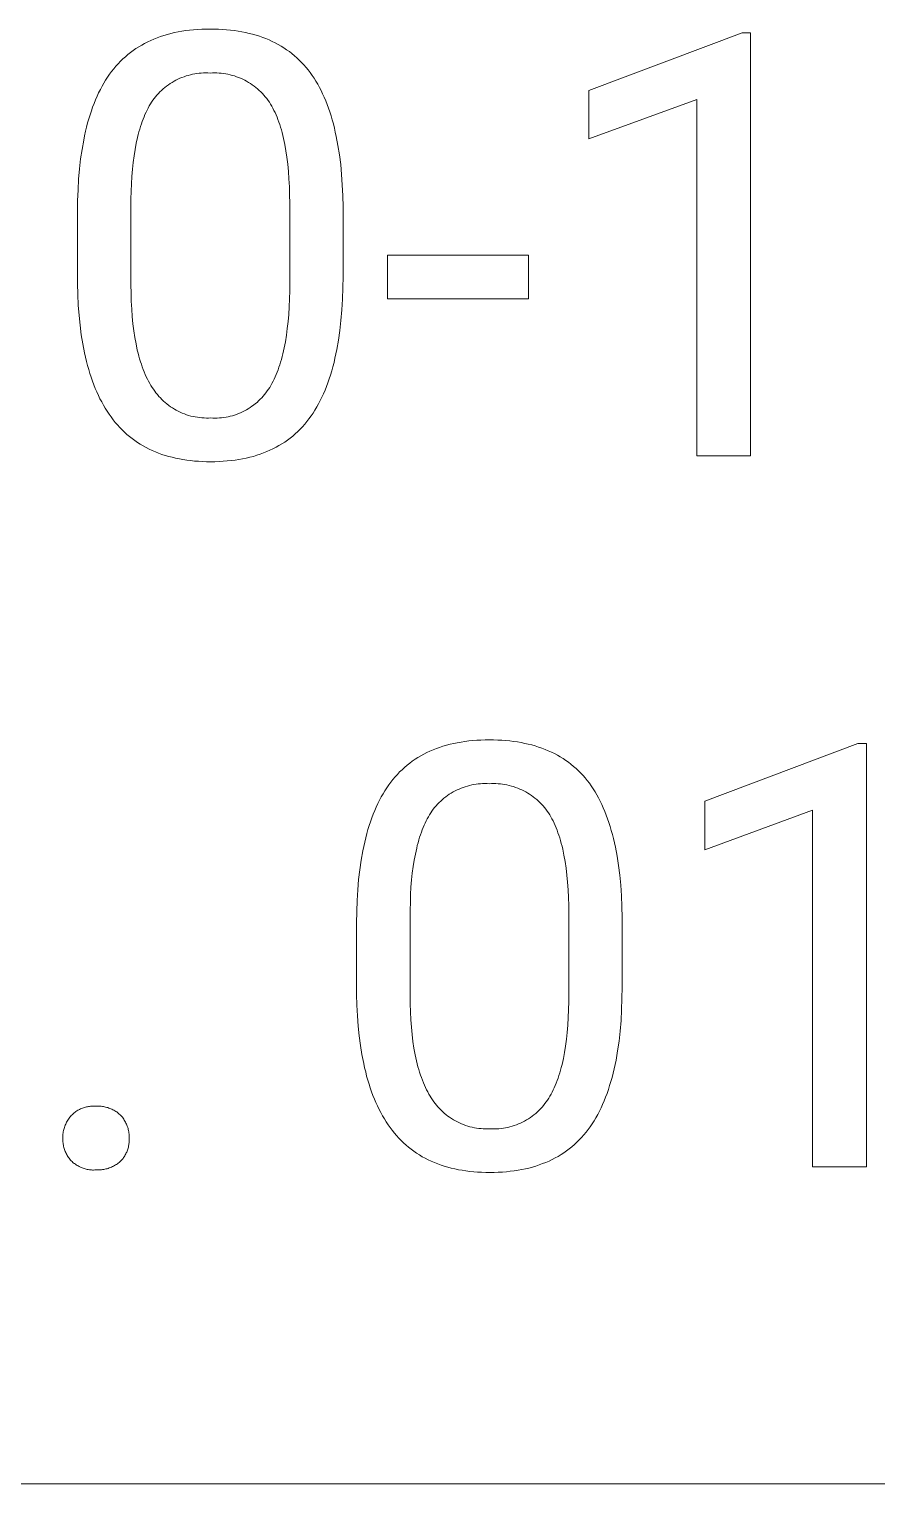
# Model space of a CAD drawing. Header units: millimetres. Extents: x 1102 to 5170, y 19 to 2862.
# Drawn here: x 4261.9 to 4339.6, y 246.9 to 380 of the extents above; entities that cross this region are included whole.
import ezdxf

# ---------------------------------------------------------------- set-up
doc = ezdxf.new("R2010")
doc.units = ezdxf.units.MM
doc.header["$MEASUREMENT"] = 0
doc.layers.add('Domyślny', color=7, linetype='Continuous', true_color=0x000000)

msp = doc.modelspace()

# ---------------------------------------------------------------- linework, layer by layer
at = {"layer": 'Domyślny', "color": 18, "lineweight": 15, "true_color": 0x000000}
for p, q in [((4273.97, 379.34), (4274.28, 379.44)), ((4274.28, 379.44), (4274.6, 379.53)), ((4274.6, 379.53), (4274.93, 379.62)), ((4274.93, 379.62), (4275.26, 379.7)), ((4275.26, 379.7), (4275.59, 379.76)), ((4275.59, 379.76), (4275.94, 379.83)), ((4275.94, 379.83), (4276.28, 379.88)), ((4276.28, 379.88), (4276.64, 379.92)), ((4276.64, 379.92), (4277, 379.96)), ((4277, 379.96), (4277.37, 379.99)), ((4277.37, 379.99), (4277.75, 380.01)), ((4277.75, 380.01), (4278.13, 380.02)), ((4278.13, 380.02), (4278.52, 380.02)), ((4278.52, 380.02), (4278.91, 380.02)), ((4278.91, 380.02), (4279.29, 380.01)), ((4279.29, 380.01), (4279.66, 379.99)), ((4279.66, 379.99), (4280.03, 379.96)), ((4280.03, 379.96), (4280.39, 379.93)), ((4280.39, 379.93), (4280.74, 379.88)), ((4280.74, 379.88), (4281.09, 379.83)), ((4281.09, 379.83), (4281.43, 379.77)), ((4281.43, 379.77), (4281.76, 379.71)), ((4281.76, 379.71), (4282.09, 379.63)), ((4282.09, 379.63), (4282.41, 379.55)), ((4282.41, 379.55), (4282.73, 379.46)), ((4282.73, 379.46), (4283.04, 379.37)), ((4313.2, 374.42), (4327.23, 379.67)), ((4327.23, 379.67), (4328, 379.67)), ((4328, 379.67), (4328, 340.97)), ((4271.23, 377.89), (4271.47, 378.07)), ((4271.47, 378.07), (4271.72, 378.24)), ((4271.72, 378.24), (4271.98, 378.41)), ((4271.98, 378.41), (4272.25, 378.56)), ((4272.25, 378.56), (4272.52, 378.71)), ((4272.52, 378.71), (4272.8, 378.86)), ((4272.8, 378.86), (4273.08, 378.99)), ((4273.08, 378.99), (4273.37, 379.11)), ((4273.37, 379.11), (4273.67, 379.23)), ((4273.67, 379.23), (4273.97, 379.34)), ((4283.04, 379.37), (4283.34, 379.26)), ((4283.34, 379.26), (4283.63, 379.15)), ((4283.63, 379.15), (4283.92, 379.03)), ((4283.92, 379.03), (4284.21, 378.9)), ((4284.21, 378.9), (4284.48, 378.76)), ((4284.48, 378.76), (4284.75, 378.62)), ((4284.75, 378.62), (4285.01, 378.47)), ((4285.01, 378.47), (4285.27, 378.31)), ((4285.27, 378.31), (4285.52, 378.14)), ((4285.52, 378.14), (4285.77, 377.97)), ((4269.89, 376.63), (4270.1, 376.86)), ((4270.1, 376.86), (4270.31, 377.08)), ((4270.31, 377.08), (4270.53, 377.29)), ((4270.53, 377.29), (4270.76, 377.5)), ((4270.76, 377.5), (4270.99, 377.7)), ((4270.99, 377.7), (4271.23, 377.89)), ((4285.77, 377.97), (4286, 377.78)), ((4286, 377.78), (4286.24, 377.59)), ((4286.24, 377.59), (4286.46, 377.39)), ((4286.46, 377.39), (4286.68, 377.19)), ((4286.68, 377.19), (4286.89, 376.97)), ((4286.89, 376.97), (4287.1, 376.75)), ((4287.1, 376.75), (4287.3, 376.52)), ((4268.95, 375.36), (4269.13, 375.63)), ((4269.13, 375.63), (4269.31, 375.89)), ((4269.31, 375.89), (4269.5, 376.15)), ((4269.5, 376.15), (4269.69, 376.39)), ((4269.69, 376.39), (4269.89, 376.63)), ((4275.57, 375.44), (4275.39, 375.35)), ((4275.75, 375.52), (4275.57, 375.44)), ((4275.94, 375.6), (4275.75, 375.52)), ((4276.13, 375.67), (4275.94, 375.6)), ((4276.32, 375.74), (4276.13, 375.67)), ((4276.52, 375.79), (4276.32, 375.74)), ((4276.71, 375.85), (4276.52, 375.79)), ((4276.91, 375.89), (4276.71, 375.85)), ((4277.11, 375.93), (4276.91, 375.89)), ((4277.31, 375.96), (4277.11, 375.93)), ((4277.51, 375.98), (4277.31, 375.96)), ((4277.71, 376), (4277.51, 375.98)), ((4277.91, 376.01), (4277.71, 376)), ((4278.12, 376.01), (4277.91, 376.01)), ((4278.32, 376.01), (4278.12, 376.01)), ((4278.52, 376), (4278.32, 376.01)), ((4278.72, 376.01), (4278.52, 376)), ((4278.93, 376.01), (4278.72, 376.01)), ((4279.13, 376.01), (4278.93, 376.01)), ((4279.34, 376), (4279.13, 376.01)), ((4279.54, 375.98), (4279.34, 376)), ((4279.74, 375.96), (4279.54, 375.98)), ((4279.94, 375.93), (4279.74, 375.96)), ((4280.15, 375.89), (4279.94, 375.93)), ((4280.34, 375.85), (4280.15, 375.89)), ((4280.54, 375.79), (4280.34, 375.85)), ((4280.74, 375.74), (4280.54, 375.79)), ((4280.93, 375.67), (4280.74, 375.74)), ((4281.12, 375.6), (4280.93, 375.67)), ((4281.31, 375.52), (4281.12, 375.6)), ((4281.5, 375.44), (4281.31, 375.52)), ((4281.68, 375.35), (4281.5, 375.44)), ((4287.3, 376.52), (4287.49, 376.29)), ((4287.49, 376.29), (4287.68, 376.04)), ((4287.68, 376.04), (4287.86, 375.79)), ((4287.86, 375.79), (4288.03, 375.53)), ((4288.03, 375.53), (4288.2, 375.26)), ((4268.17, 373.88), (4268.31, 374.19)), ((4268.31, 374.19), (4268.47, 374.5)), ((4268.47, 374.5), (4268.62, 374.79)), ((4268.62, 374.79), (4268.79, 375.08)), ((4268.79, 375.08), (4268.95, 375.36)), ((4273.78, 374.13), (4273.65, 373.98)), ((4273.92, 374.28), (4273.78, 374.13)), ((4274.07, 374.42), (4273.92, 374.28)), ((4274.22, 374.56), (4274.07, 374.42)), ((4274.37, 374.69), (4274.22, 374.56)), ((4274.53, 374.81), (4274.37, 374.69)), ((4274.7, 374.93), (4274.53, 374.81)), ((4274.86, 375.04), (4274.7, 374.93)), ((4275.04, 375.15), (4274.86, 375.04)), ((4275.21, 375.25), (4275.04, 375.15)), ((4275.39, 375.35), (4275.21, 375.25)), ((4281.86, 375.25), (4281.68, 375.35)), ((4282.04, 375.15), (4281.86, 375.25)), ((4282.21, 375.04), (4282.04, 375.15)), ((4282.38, 374.93), (4282.21, 375.04)), ((4282.54, 374.81), (4282.38, 374.93)), ((4282.71, 374.68), (4282.54, 374.81)), ((4282.86, 374.55), (4282.71, 374.68)), ((4283.01, 374.41), (4282.86, 374.55)), ((4283.16, 374.27), (4283.01, 374.41)), ((4283.3, 374.13), (4283.16, 374.27)), ((4283.44, 373.97), (4283.3, 374.13)), ((4288.2, 375.26), (4288.37, 374.98)), ((4288.37, 374.98), (4288.52, 374.69)), ((4288.52, 374.69), (4288.68, 374.39)), ((4288.68, 374.39), (4288.82, 374.09)), ((4288.82, 374.09), (4288.96, 373.78)), ((4313.2, 369.97), (4313.2, 374.42)), ((4267.64, 372.54), (4267.76, 372.89)), ((4267.76, 372.89), (4267.89, 373.22)), ((4267.89, 373.22), (4268.03, 373.56)), ((4268.03, 373.56), (4268.17, 373.88)), ((4272.84, 372.8), (4272.74, 372.61)), ((4272.94, 372.99), (4272.84, 372.8)), ((4273.05, 373.17), (4272.94, 372.99)), ((4273.16, 373.34), (4273.05, 373.17)), ((4273.27, 373.51), (4273.16, 373.34)), ((4273.39, 373.67), (4273.27, 373.51)), ((4273.52, 373.83), (4273.39, 373.67)), ((4273.65, 373.98), (4273.52, 373.83)), ((4283.57, 373.82), (4283.44, 373.97)), ((4283.7, 373.66), (4283.57, 373.82)), ((4283.82, 373.5), (4283.7, 373.66)), ((4283.94, 373.33), (4283.82, 373.5)), ((4284.05, 373.16), (4283.94, 373.33)), ((4284.16, 372.97), (4284.05, 373.16)), ((4284.26, 372.79), (4284.16, 372.97)), ((4284.36, 372.59), (4284.26, 372.79)), ((4288.96, 373.78), (4289.1, 373.46)), ((4289.1, 373.46), (4289.23, 373.13)), ((4289.23, 373.13), (4289.35, 372.79)), ((4289.35, 372.79), (4289.47, 372.44)), ((4323.08, 373.59), (4313.2, 369.97)), ((4323.08, 340.97), (4323.08, 373.59)), ((4267.2, 371.06), (4267.3, 371.44)), ((4267.3, 371.44), (4267.41, 371.82)), ((4267.41, 371.82), (4267.52, 372.18)), ((4267.52, 372.18), (4267.64, 372.54)), ((4272.3, 371.56), (4272.22, 371.34)), ((4272.38, 371.79), (4272.3, 371.56)), ((4272.47, 372), (4272.38, 371.79)), ((4272.55, 372.21), (4272.47, 372)), ((4272.65, 372.41), (4272.55, 372.21)), ((4272.74, 372.61), (4272.65, 372.41)), ((4284.46, 372.39), (4284.36, 372.59)), ((4284.55, 372.18), (4284.46, 372.39)), ((4284.64, 371.97), (4284.55, 372.18)), ((4284.73, 371.75), (4284.64, 371.97)), ((4284.81, 371.52), (4284.73, 371.75)), ((4284.89, 371.29), (4284.81, 371.52)), ((4289.47, 372.44), (4289.59, 372.09)), ((4289.59, 372.09), (4289.69, 371.73)), ((4289.69, 371.73), (4289.8, 371.35)), ((4266.94, 369.86), (4267.02, 370.27)), ((4267.02, 370.27), (4267.11, 370.67)), ((4267.11, 370.67), (4267.2, 371.06)), ((4271.87, 370.11), (4271.75, 369.58)), ((4271.93, 370.37), (4271.87, 370.11)), ((4272, 370.62), (4271.93, 370.37)), ((4272.07, 370.86), (4272, 370.62)), ((4272.14, 371.1), (4272.07, 370.86)), ((4272.22, 371.34), (4272.14, 371.1)), ((4284.97, 371.05), (4284.89, 371.29)), ((4285.04, 370.8), (4284.97, 371.05)), ((4285.11, 370.55), (4285.04, 370.8)), ((4285.18, 370.29), (4285.11, 370.55)), ((4285.24, 370.02), (4285.18, 370.29)), ((4289.8, 371.35), (4289.89, 370.97)), ((4289.89, 370.97), (4289.98, 370.59)), ((4289.98, 370.59), (4290.07, 370.19)), ((4290.07, 370.19), (4290.22, 369.37)), ((4266.66, 368.15), (4266.79, 369.02)), ((4266.79, 369.02), (4266.94, 369.86)), ((4271.64, 369.02), (4271.55, 368.44)), ((4271.75, 369.58), (4271.64, 369.02)), ((4285.36, 369.47), (4285.24, 370.02)), ((4285.46, 368.89), (4285.36, 369.47)), ((4285.55, 368.29), (4285.46, 368.89)), ((4290.22, 369.37), (4290.36, 368.52)), ((4266.55, 367.24), (4266.66, 368.15)), ((4271.47, 367.83), (4271.41, 367.21)), ((4271.55, 368.44), (4271.47, 367.83)), ((4285.62, 367.66), (4285.55, 368.29)), ((4285.69, 367), (4285.62, 367.66)), ((4290.36, 368.52), (4290.47, 367.63)), ((4290.47, 367.63), (4290.56, 366.71)), ((4266.42, 365.32), (4266.47, 366.3)), ((4266.47, 366.3), (4266.55, 367.24)), ((4271.35, 366.55), (4271.31, 365.88)), ((4271.41, 367.21), (4271.35, 366.55)), ((4285.73, 366.31), (4285.69, 367)), ((4285.77, 365.6), (4285.73, 366.31)), ((4290.56, 366.71), (4290.62, 365.76)), ((4266.38, 364.31), (4266.42, 365.32)), ((4271.29, 365.18), (4271.27, 364.46)), ((4271.31, 365.88), (4271.29, 365.18)), ((4285.79, 364.86), (4285.77, 365.6)), ((4285.8, 364.09), (4285.79, 364.86)), ((4290.62, 365.76), (4290.66, 364.77)), ((4290.66, 364.77), (4290.69, 363.75)), ((4266.37, 363.27), (4266.38, 364.31)), ((4271.27, 364.46), (4271.27, 356.63)), ((4285.8, 356.07), (4285.8, 364.09)), ((4290.69, 363.75), (4290.69, 357.4)), ((4266.37, 356.74), (4266.37, 363.27)), ((4294.75, 355.34), (4294.75, 359.33)), ((4294.75, 359.33), (4307.66, 359.33)), ((4307.66, 359.33), (4307.66, 355.34)), ((4290.69, 357.4), (4290.67, 356.34)), ((4266.4, 355.74), (4266.37, 356.74)), ((4266.44, 354.77), (4266.4, 355.74)), ((4271.27, 356.63), (4271.28, 355.86)), ((4271.28, 355.86), (4271.3, 355.12)), ((4285.78, 355.33), (4285.8, 356.07)), ((4290.67, 356.34), (4290.64, 355.32)), ((4266.51, 353.83), (4266.44, 354.77)), ((4271.3, 355.12), (4271.34, 354.41)), ((4271.34, 354.41), (4271.39, 353.72)), ((4285.71, 353.92), (4285.75, 354.62)), ((4285.75, 354.62), (4285.78, 355.33)), ((4290.58, 354.33), (4290.5, 353.37)), ((4290.64, 355.32), (4290.58, 354.33)), ((4307.66, 355.34), (4294.75, 355.34)), ((4266.61, 352.93), (4266.51, 353.83)), ((4266.72, 352.05), (4266.61, 352.93)), ((4271.39, 353.72), (4271.45, 353.05)), ((4271.45, 353.05), (4271.53, 352.41)), ((4285.58, 352.62), (4285.65, 353.26)), ((4285.65, 353.26), (4285.71, 353.92)), ((4290.5, 353.37), (4290.4, 352.45)), ((4266.86, 351.21), (4266.72, 352.05)), ((4271.53, 352.41), (4271.62, 351.8)), ((4271.62, 351.8), (4271.73, 351.21)), ((4285.41, 351.42), (4285.5, 352.01)), ((4285.5, 352.01), (4285.58, 352.62)), ((4290.27, 351.57), (4290.13, 350.72)), ((4290.4, 352.45), (4290.27, 351.57)), ((4267.02, 350.4), (4266.86, 351.21)), ((4267.1, 350.01), (4267.02, 350.4)), ((4271.73, 351.21), (4271.85, 350.65)), ((4271.85, 350.65), (4271.92, 350.37)), ((4271.92, 350.37), (4271.99, 350.11)), ((4271.99, 350.11), (4272.06, 349.85)), ((4285.11, 350.06), (4285.18, 350.32)), ((4285.18, 350.32), (4285.3, 350.85)), ((4285.3, 350.85), (4285.41, 351.42)), ((4290.04, 350.3), (4289.95, 349.9)), ((4290.13, 350.72), (4290.04, 350.3)), ((4267.2, 349.62), (4267.1, 350.01)), ((4267.29, 349.25), (4267.2, 349.62)), ((4267.4, 348.88), (4267.29, 349.25)), ((4267.51, 348.51), (4267.4, 348.88)), ((4272.06, 349.85), (4272.14, 349.59)), ((4272.14, 349.59), (4272.22, 349.35)), ((4272.22, 349.35), (4272.3, 349.11)), ((4272.3, 349.11), (4272.39, 348.87)), ((4272.39, 348.87), (4272.48, 348.65)), ((4284.65, 348.63), (4284.74, 348.85)), ((4284.74, 348.85), (4284.82, 349.08)), ((4284.82, 349.08), (4284.9, 349.31)), ((4284.9, 349.31), (4284.97, 349.55)), ((4284.97, 349.55), (4285.04, 349.8)), ((4285.04, 349.8), (4285.11, 350.06)), ((4289.76, 349.12), (4289.65, 348.74)), ((4289.86, 349.51), (4289.76, 349.12)), ((4289.95, 349.9), (4289.86, 349.51)), ((4267.62, 348.16), (4267.51, 348.51)), ((4267.74, 347.81), (4267.62, 348.16)), ((4267.87, 347.48), (4267.74, 347.81)), ((4268, 347.15), (4267.87, 347.48)), ((4272.48, 348.65), (4272.58, 348.42)), ((4272.58, 348.42), (4272.67, 348.21)), ((4272.67, 348.21), (4272.78, 348)), ((4272.78, 348), (4272.88, 347.8)), ((4272.88, 347.8), (4272.99, 347.61)), ((4272.99, 347.61), (4273.1, 347.42)), ((4284.07, 347.42), (4284.18, 347.61)), ((4284.18, 347.61), (4284.28, 347.8)), ((4284.28, 347.8), (4284.38, 348)), ((4284.38, 348), (4284.47, 348.2)), ((4284.47, 348.2), (4284.56, 348.41)), ((4284.56, 348.41), (4284.65, 348.63)), ((4289.3, 347.66), (4289.17, 347.32)), ((4289.43, 348.01), (4289.3, 347.66)), ((4289.54, 348.37), (4289.43, 348.01)), ((4289.65, 348.74), (4289.54, 348.37)), ((4268.14, 346.82), (4268, 347.15)), ((4268.28, 346.51), (4268.14, 346.82)), ((4268.43, 346.2), (4268.28, 346.51)), ((4268.59, 345.91), (4268.43, 346.2)), ((4273.1, 347.42), (4273.21, 347.24)), ((4273.21, 347.24), (4273.32, 347.07)), ((4273.32, 347.07), (4273.44, 346.9)), ((4273.44, 346.9), (4273.56, 346.74)), ((4273.56, 346.74), (4273.69, 346.58)), ((4273.69, 346.58), (4273.82, 346.42)), ((4273.82, 346.42), (4273.96, 346.27)), ((4273.96, 346.27), (4274.1, 346.12)), ((4274.1, 346.12), (4274.25, 345.98)), ((4282.96, 346.01), (4283.1, 346.15)), ((4283.1, 346.15), (4283.24, 346.29)), ((4283.24, 346.29), (4283.38, 346.44)), ((4283.38, 346.44), (4283.5, 346.59)), ((4283.5, 346.59), (4283.63, 346.75)), ((4283.63, 346.75), (4283.75, 346.91)), ((4283.75, 346.91), (4283.86, 347.07)), ((4283.86, 347.07), (4283.97, 347.24)), ((4283.97, 347.24), (4284.07, 347.42)), ((4288.75, 346.34), (4288.6, 346.04)), ((4288.9, 346.66), (4288.75, 346.34)), ((4289.04, 346.99), (4288.9, 346.66)), ((4289.17, 347.32), (4289.04, 346.99)), ((4268.75, 345.61), (4268.59, 345.91)), ((4268.91, 345.33), (4268.75, 345.61)), ((4269.09, 345.06), (4268.91, 345.33)), ((4269.26, 344.79), (4269.09, 345.06)), ((4269.44, 344.53), (4269.26, 344.79)), ((4274.25, 345.98), (4274.41, 345.85)), ((4274.41, 345.85), (4274.56, 345.72)), ((4274.56, 345.72), (4274.73, 345.59)), ((4274.73, 345.59), (4274.89, 345.47)), ((4274.89, 345.47), (4275.06, 345.36)), ((4275.06, 345.36), (4275.24, 345.25)), ((4275.24, 345.25), (4275.42, 345.15)), ((4275.42, 345.15), (4275.6, 345.06)), ((4275.6, 345.06), (4275.78, 344.97)), ((4275.78, 344.97), (4275.97, 344.89)), ((4275.97, 344.89), (4276.16, 344.81)), ((4276.16, 344.81), (4276.35, 344.74)), ((4280.74, 344.71), (4280.93, 344.77)), ((4280.93, 344.77), (4281.12, 344.84)), ((4281.12, 344.84), (4281.3, 344.92)), ((4281.3, 344.92), (4281.48, 345)), ((4281.48, 345), (4281.66, 345.09)), ((4281.66, 345.09), (4281.84, 345.19)), ((4281.84, 345.19), (4282.01, 345.29)), ((4282.01, 345.29), (4282.18, 345.39)), ((4282.18, 345.39), (4282.34, 345.51)), ((4282.34, 345.51), (4282.5, 345.62)), ((4282.5, 345.62), (4282.66, 345.75)), ((4282.66, 345.75), (4282.81, 345.87)), ((4282.81, 345.87), (4282.96, 346.01)), ((4287.94, 344.89), (4287.76, 344.63)), ((4288.11, 345.16), (4287.94, 344.89)), ((4288.28, 345.45), (4288.11, 345.16)), ((4288.45, 345.74), (4288.28, 345.45)), ((4288.6, 346.04), (4288.45, 345.74)), ((4269.63, 344.28), (4269.44, 344.53)), ((4269.83, 344.03), (4269.63, 344.28)), ((4270.03, 343.8), (4269.83, 344.03)), ((4270.24, 343.57), (4270.03, 343.8)), ((4270.45, 343.35), (4270.24, 343.57)), ((4276.35, 344.74), (4276.55, 344.68)), ((4276.55, 344.68), (4276.75, 344.62)), ((4276.75, 344.62), (4276.95, 344.57)), ((4276.95, 344.57), (4277.15, 344.53)), ((4277.15, 344.53), (4277.35, 344.5)), ((4277.35, 344.5), (4277.55, 344.47)), ((4277.55, 344.47), (4277.76, 344.45)), ((4277.76, 344.45), (4277.96, 344.44)), ((4277.96, 344.44), (4278.17, 344.43)), ((4278.17, 344.43), (4278.37, 344.43)), ((4278.37, 344.43), (4278.58, 344.44)), ((4278.58, 344.44), (4278.77, 344.43)), ((4278.77, 344.43), (4278.97, 344.43)), ((4278.97, 344.43), (4279.17, 344.43)), ((4279.17, 344.43), (4279.37, 344.44)), ((4279.37, 344.44), (4279.57, 344.46)), ((4279.57, 344.46), (4279.77, 344.48)), ((4279.77, 344.48), (4279.97, 344.52)), ((4279.97, 344.52), (4280.16, 344.55)), ((4280.16, 344.55), (4280.36, 344.6)), ((4280.36, 344.6), (4280.55, 344.65)), ((4280.55, 344.65), (4280.74, 344.71)), ((4286.97, 343.64), (4286.76, 343.42)), ((4287.18, 343.88), (4286.97, 343.64)), ((4287.38, 344.12), (4287.18, 343.88)), ((4287.57, 344.37), (4287.38, 344.12)), ((4287.76, 344.63), (4287.57, 344.37)), ((4270.67, 343.14), (4270.45, 343.35)), ((4270.9, 342.93), (4270.67, 343.14)), ((4271.13, 342.74), (4270.9, 342.93)), ((4271.37, 342.55), (4271.13, 342.74)), ((4271.61, 342.37), (4271.37, 342.55)), ((4271.86, 342.2), (4271.61, 342.37)), ((4272.12, 342.03), (4271.86, 342.2)), ((4285.35, 342.24), (4285.09, 342.07)), ((4285.6, 342.42), (4285.35, 342.24)), ((4285.84, 342.6), (4285.6, 342.42)), ((4286.08, 342.79), (4285.84, 342.6)), ((4286.31, 342.99), (4286.08, 342.79)), ((4286.54, 343.2), (4286.31, 342.99)), ((4286.76, 343.42), (4286.54, 343.2)), ((4272.38, 341.88), (4272.12, 342.03)), ((4272.65, 341.73), (4272.38, 341.88)), ((4272.93, 341.59), (4272.65, 341.73)), ((4273.21, 341.46), (4272.93, 341.59)), ((4273.5, 341.34), (4273.21, 341.46)), ((4273.8, 341.22), (4273.5, 341.34)), ((4274.1, 341.11), (4273.8, 341.22)), ((4274.4, 341.01), (4274.1, 341.11)), ((4274.72, 340.92), (4274.4, 341.01)), ((4275.04, 340.84), (4274.72, 340.92)), ((4275.36, 340.76), (4275.04, 340.84)), ((4282.15, 340.85), (4281.82, 340.77)), ((4282.48, 340.93), (4282.15, 340.85)), ((4282.79, 341.03), (4282.48, 340.93)), ((4283.1, 341.13), (4282.79, 341.03)), ((4283.4, 341.24), (4283.1, 341.13)), ((4283.7, 341.36), (4283.4, 341.24)), ((4283.99, 341.49), (4283.7, 341.36)), ((4284.27, 341.62), (4283.99, 341.49)), ((4284.55, 341.76), (4284.27, 341.62)), ((4284.82, 341.92), (4284.55, 341.76)), ((4285.09, 342.07), (4284.82, 341.92)), ((4328, 340.97), (4323.08, 340.97)), ((4275.7, 340.69), (4275.36, 340.76)), ((4276.03, 340.63), (4275.7, 340.69)), ((4276.38, 340.58), (4276.03, 340.63)), ((4276.73, 340.54), (4276.38, 340.58)), ((4277.09, 340.5), (4276.73, 340.54)), ((4277.45, 340.48), (4277.09, 340.5)), ((4277.82, 340.46), (4277.45, 340.48)), ((4278.19, 340.44), (4277.82, 340.46)), ((4278.58, 340.44), (4278.19, 340.44)), ((4278.96, 340.44), (4278.58, 340.44)), ((4279.34, 340.46), (4278.96, 340.44)), ((4279.72, 340.48), (4279.34, 340.46)), ((4280.08, 340.51), (4279.72, 340.48)), ((4280.44, 340.54), (4280.08, 340.51)), ((4280.8, 340.59), (4280.44, 340.54)), ((4281.15, 340.64), (4280.8, 340.59)), ((4281.49, 340.7), (4281.15, 340.64)), ((4281.82, 340.77), (4281.49, 340.7)), ((4298.93, 314.08), (4299.23, 314.2)), ((4299.23, 314.2), (4299.53, 314.3)), ((4299.53, 314.3), (4299.84, 314.41)), ((4299.84, 314.41), (4300.16, 314.5)), ((4300.16, 314.5), (4300.49, 314.58)), ((4300.49, 314.58), (4300.82, 314.66)), ((4300.82, 314.66), (4301.15, 314.73)), ((4301.15, 314.73), (4301.5, 314.79)), ((4301.5, 314.79), (4301.84, 314.84)), ((4301.84, 314.84), (4302.2, 314.89)), ((4302.2, 314.89), (4302.56, 314.92)), ((4302.56, 314.92), (4302.93, 314.95)), ((4302.93, 314.95), (4303.31, 314.97)), ((4303.31, 314.97), (4303.69, 314.98)), ((4303.69, 314.98), (4304.08, 314.99)), ((4304.08, 314.99), (4304.47, 314.98)), ((4304.47, 314.98), (4304.85, 314.97)), ((4304.85, 314.97), (4305.22, 314.95)), ((4305.22, 314.95), (4305.59, 314.93)), ((4305.59, 314.93), (4305.95, 314.89)), ((4305.95, 314.89), (4306.3, 314.85)), ((4306.3, 314.85), (4306.65, 314.8)), ((4306.65, 314.8), (4306.99, 314.74)), ((4306.99, 314.74), (4307.32, 314.67)), ((4307.32, 314.67), (4307.65, 314.6)), ((4307.65, 314.6), (4307.97, 314.52)), ((4307.97, 314.52), (4308.29, 314.43)), ((4308.29, 314.43), (4308.6, 314.33)), ((4308.6, 314.33), (4308.9, 314.23)), ((4308.9, 314.23), (4309.19, 314.11)), ((4323.81, 309.38), (4337.84, 314.64)), ((4337.84, 314.64), (4338.61, 314.64)), ((4338.61, 314.64), (4338.61, 275.93)), ((4296.55, 312.66), (4296.79, 312.85)), ((4296.79, 312.85), (4297.03, 313.03)), ((4297.03, 313.03), (4297.28, 313.21)), ((4297.28, 313.21), (4297.54, 313.37)), ((4297.54, 313.37), (4297.81, 313.53)), ((4297.81, 313.53), (4298.08, 313.68)), ((4298.08, 313.68), (4298.36, 313.82)), ((4298.36, 313.82), (4298.64, 313.95)), ((4298.64, 313.95), (4298.93, 314.08)), ((4309.19, 314.11), (4309.48, 313.99)), ((4309.48, 313.99), (4309.77, 313.87)), ((4309.77, 313.87), (4310.04, 313.73)), ((4310.04, 313.73), (4310.31, 313.59)), ((4310.31, 313.59), (4310.57, 313.44)), ((4310.57, 313.44), (4310.83, 313.28)), ((4310.83, 313.28), (4311.08, 313.11)), ((4311.08, 313.11), (4311.33, 312.94)), ((4311.33, 312.94), (4311.56, 312.75)), ((4295.25, 311.36), (4295.45, 311.59)), ((4295.45, 311.59), (4295.66, 311.82)), ((4295.66, 311.82), (4295.87, 312.05)), ((4295.87, 312.05), (4296.09, 312.26)), ((4296.09, 312.26), (4296.32, 312.46)), ((4296.32, 312.46), (4296.55, 312.66)), ((4311.56, 312.75), (4311.8, 312.56)), ((4311.8, 312.56), (4312.02, 312.37)), ((4312.02, 312.37), (4312.24, 312.16)), ((4312.24, 312.16), (4312.45, 311.95)), ((4312.45, 311.95), (4312.66, 311.73)), ((4312.66, 311.73), (4312.86, 311.5)), ((4312.86, 311.5), (4313.05, 311.26)), ((4294.35, 310.04), (4294.51, 310.32)), ((4294.51, 310.32), (4294.69, 310.59)), ((4294.69, 310.59), (4294.87, 310.86)), ((4294.87, 310.86), (4295.06, 311.11)), ((4295.06, 311.11), (4295.25, 311.36)), ((4300.77, 310.22), (4300.59, 310.12)), ((4300.95, 310.32), (4300.77, 310.22)), ((4301.13, 310.41), (4300.95, 310.32)), ((4301.31, 310.49), (4301.13, 310.41)), ((4301.5, 310.57), (4301.31, 310.49)), ((4301.69, 310.64), (4301.5, 310.57)), ((4301.88, 310.7), (4301.69, 310.64)), ((4302.08, 310.76), (4301.88, 310.7)), ((4302.27, 310.81), (4302.08, 310.76)), ((4302.47, 310.86), (4302.27, 310.81)), ((4302.67, 310.9), (4302.47, 310.86)), ((4302.87, 310.93), (4302.67, 310.9)), ((4303.07, 310.95), (4302.87, 310.93)), ((4303.27, 310.97), (4303.07, 310.95)), ((4303.47, 310.98), (4303.27, 310.97)), ((4303.68, 310.98), (4303.47, 310.98)), ((4303.88, 310.98), (4303.68, 310.98)), ((4304.08, 310.96), (4303.88, 310.98)), ((4304.28, 310.98), (4304.08, 310.96)), ((4304.49, 310.98), (4304.28, 310.98)), ((4304.69, 310.98), (4304.49, 310.98)), ((4304.9, 310.97), (4304.69, 310.98)), ((4305.1, 310.95), (4304.9, 310.97)), ((4305.3, 310.93), (4305.1, 310.95)), ((4305.5, 310.9), (4305.3, 310.93)), ((4305.7, 310.86), (4305.5, 310.9)), ((4305.9, 310.81), (4305.7, 310.86)), ((4306.1, 310.76), (4305.9, 310.81)), ((4306.3, 310.71), (4306.1, 310.76)), ((4306.49, 310.64), (4306.3, 310.71)), ((4306.68, 310.57), (4306.49, 310.64)), ((4306.87, 310.49), (4306.68, 310.57)), ((4307.06, 310.41), (4306.87, 310.49)), ((4307.24, 310.32), (4307.06, 310.41)), ((4307.42, 310.22), (4307.24, 310.32)), ((4307.6, 310.12), (4307.42, 310.22)), ((4313.05, 311.26), (4313.24, 311.02)), ((4313.24, 311.02), (4313.42, 310.77)), ((4313.42, 310.77), (4313.59, 310.5)), ((4313.59, 310.5), (4313.76, 310.23)), ((4313.76, 310.23), (4313.93, 309.96)), ((4293.59, 308.52), (4293.73, 308.84)), ((4293.73, 308.84), (4293.87, 309.16)), ((4293.87, 309.16), (4294.03, 309.46)), ((4294.03, 309.46), (4294.18, 309.76)), ((4294.18, 309.76), (4294.35, 310.04)), ((4299.2, 308.95), (4299.07, 308.8)), ((4299.34, 309.1), (4299.2, 308.95)), ((4299.48, 309.25), (4299.34, 309.1)), ((4299.63, 309.39), (4299.48, 309.25)), ((4299.78, 309.52), (4299.63, 309.39)), ((4299.93, 309.65), (4299.78, 309.52)), ((4300.09, 309.78), (4299.93, 309.65)), ((4300.25, 309.9), (4300.09, 309.78)), ((4300.42, 310.01), (4300.25, 309.9)), ((4300.59, 310.12), (4300.42, 310.01)), ((4307.77, 310.01), (4307.6, 310.12)), ((4307.94, 309.9), (4307.77, 310.01)), ((4308.1, 309.78), (4307.94, 309.9)), ((4308.26, 309.66), (4308.1, 309.78)), ((4308.42, 309.52), (4308.26, 309.66)), ((4308.57, 309.39), (4308.42, 309.52)), ((4308.72, 309.25), (4308.57, 309.39)), ((4308.86, 309.1), (4308.72, 309.25)), ((4309, 308.95), (4308.86, 309.1)), ((4309.13, 308.8), (4309, 308.95)), ((4313.93, 309.96), (4314.08, 309.67)), ((4314.08, 309.67), (4314.24, 309.37)), ((4314.24, 309.37), (4314.38, 309.07)), ((4314.38, 309.07), (4314.52, 308.76)), ((4323.81, 304.94), (4323.81, 309.38)), ((4293.08, 307.15), (4293.2, 307.5)), ((4293.2, 307.5), (4293.32, 307.85)), ((4293.32, 307.85), (4293.45, 308.19)), ((4293.45, 308.19), (4293.59, 308.52)), ((4298.3, 307.58), (4298.21, 307.38)), ((4298.4, 307.77), (4298.3, 307.58)), ((4298.5, 307.95), (4298.4, 307.77)), ((4298.61, 308.13), (4298.5, 307.95)), ((4298.72, 308.3), (4298.61, 308.13)), ((4298.83, 308.47), (4298.72, 308.3)), ((4298.95, 308.64), (4298.83, 308.47)), ((4299.07, 308.8), (4298.95, 308.64)), ((4309.26, 308.64), (4309.13, 308.8)), ((4309.38, 308.47), (4309.26, 308.64)), ((4309.5, 308.31), (4309.38, 308.47)), ((4309.61, 308.13), (4309.5, 308.31)), ((4309.72, 307.95), (4309.61, 308.13)), ((4309.82, 307.76), (4309.72, 307.95)), ((4309.92, 307.57), (4309.82, 307.76)), ((4310.02, 307.37), (4309.92, 307.57)), ((4314.52, 308.76), (4314.66, 308.44)), ((4314.66, 308.44), (4314.79, 308.11)), ((4314.79, 308.11), (4314.91, 307.77)), ((4314.91, 307.77), (4315.03, 307.42)), ((4333.69, 308.55), (4323.81, 304.94)), ((4333.69, 275.93), (4333.69, 308.55)), ((4292.76, 306.03), (4292.86, 306.41)), ((4292.86, 306.41), (4292.97, 306.78)), ((4292.97, 306.78), (4293.08, 307.15)), ((4297.78, 306.3), (4297.7, 306.07)), ((4297.86, 306.53), (4297.78, 306.3)), ((4297.94, 306.75), (4297.86, 306.53)), ((4298.03, 306.97), (4297.94, 306.75)), ((4298.11, 307.18), (4298.03, 306.97)), ((4298.21, 307.38), (4298.11, 307.18)), ((4310.11, 307.16), (4310.02, 307.37)), ((4310.2, 306.94), (4310.11, 307.16)), ((4310.29, 306.72), (4310.2, 306.94)), ((4310.37, 306.49), (4310.29, 306.72)), ((4310.45, 306.26), (4310.37, 306.49)), ((4310.53, 306.02), (4310.45, 306.26)), ((4315.03, 307.42), (4315.15, 307.07)), ((4315.15, 307.07), (4315.25, 306.7)), ((4315.25, 306.7), (4315.36, 306.33)), ((4315.36, 306.33), (4315.45, 305.95)), ((4292.5, 304.83), (4292.58, 305.24)), ((4292.58, 305.24), (4292.67, 305.64)), ((4292.67, 305.64), (4292.76, 306.03)), ((4297.43, 305.07), (4297.31, 304.54)), ((4297.49, 305.33), (4297.43, 305.07)), ((4297.56, 305.58), (4297.49, 305.33)), ((4297.63, 305.83), (4297.56, 305.58)), ((4297.7, 306.07), (4297.63, 305.83)), ((4310.6, 305.77), (4310.53, 306.02)), ((4310.67, 305.52), (4310.6, 305.77)), ((4310.74, 305.26), (4310.67, 305.52)), ((4310.8, 304.99), (4310.74, 305.26)), ((4310.92, 304.44), (4310.8, 304.99)), ((4315.45, 305.95), (4315.54, 305.56)), ((4315.54, 305.56), (4315.63, 305.16)), ((4315.63, 305.16), (4315.78, 304.35)), ((4292.22, 303.11), (4292.35, 303.99)), ((4292.35, 303.99), (4292.5, 304.83)), ((4297.2, 303.98), (4297.11, 303.4)), ((4297.31, 304.54), (4297.2, 303.98)), ((4311.02, 303.86), (4310.92, 304.44)), ((4311.11, 303.25), (4311.02, 303.86)), ((4315.78, 304.35), (4315.92, 303.49)), ((4292.03, 301.26), (4292.11, 302.21)), ((4292.11, 302.21), (4292.22, 303.11)), ((4297.03, 302.8), (4296.97, 302.17)), ((4297.11, 303.4), (4297.03, 302.8)), ((4311.18, 302.62), (4311.11, 303.25)), ((4311.25, 301.96), (4311.18, 302.62)), ((4315.92, 303.49), (4316.03, 302.6)), ((4316.03, 302.6), (4316.12, 301.68)), ((4291.98, 300.29), (4292.03, 301.26)), ((4296.87, 300.84), (4296.85, 300.15)), ((4296.91, 301.52), (4296.87, 300.84)), ((4296.97, 302.17), (4296.91, 301.52)), ((4311.29, 301.28), (4311.25, 301.96)), ((4311.33, 300.56), (4311.29, 301.28)), ((4316.12, 301.68), (4316.18, 300.73)), ((4291.94, 299.28), (4291.98, 300.29)), ((4296.85, 300.15), (4296.83, 299.42)), ((4311.35, 299.82), (4311.33, 300.56)), ((4311.36, 299.06), (4311.35, 299.82)), ((4316.18, 300.73), (4316.22, 299.74)), ((4316.22, 299.74), (4316.25, 298.72)), ((4291.93, 298.23), (4291.94, 299.28)), ((4291.93, 291.7), (4291.93, 298.23)), ((4296.83, 299.42), (4296.83, 291.59)), ((4311.36, 291.04), (4311.36, 299.06)), ((4316.25, 298.72), (4316.25, 292.37)), ((4291.96, 290.7), (4291.93, 291.7)), ((4296.83, 291.59), (4296.84, 290.83)), ((4316.25, 292.37), (4316.23, 291.31)), ((4292, 289.74), (4291.96, 290.7)), ((4296.84, 290.83), (4296.86, 290.09)), ((4311.31, 289.58), (4311.34, 290.3)), ((4311.34, 290.3), (4311.36, 291.04)), ((4316.2, 290.29), (4316.14, 289.3)), ((4316.23, 291.31), (4316.2, 290.29)), ((4292.07, 288.8), (4292, 289.74)), ((4296.86, 290.09), (4296.9, 289.37)), ((4296.9, 289.37), (4296.95, 288.69)), ((4311.21, 288.22), (4311.27, 288.89)), ((4311.27, 288.89), (4311.31, 289.58)), ((4316.14, 289.3), (4316.06, 288.34)), ((4292.17, 287.9), (4292.07, 288.8)), ((4292.28, 287.03), (4292.17, 287.9)), ((4296.95, 288.69), (4297.01, 288.02)), ((4297.01, 288.02), (4297.09, 287.38)), ((4311.06, 286.97), (4311.14, 287.59)), ((4311.14, 287.59), (4311.21, 288.22)), ((4316.06, 288.34), (4315.96, 287.43)), ((4292.42, 286.19), (4292.28, 287.03)), ((4297.09, 287.38), (4297.18, 286.77)), ((4297.18, 286.77), (4297.29, 286.18)), ((4310.86, 285.82), (4310.97, 286.38)), ((4310.97, 286.38), (4311.06, 286.97)), ((4315.83, 286.54), (4315.69, 285.69)), ((4315.96, 287.43), (4315.83, 286.54)), ((4292.58, 285.38), (4292.42, 286.19)), ((4292.66, 284.98), (4292.58, 285.38)), ((4292.76, 284.6), (4292.66, 284.98)), ((4297.29, 286.18), (4297.41, 285.62)), ((4297.41, 285.62), (4297.48, 285.35)), ((4297.48, 285.35), (4297.55, 285.08)), ((4297.55, 285.08), (4297.62, 284.82)), ((4310.6, 284.77), (4310.67, 285.02)), ((4310.67, 285.02), (4310.74, 285.28)), ((4310.74, 285.28), (4310.86, 285.82)), ((4315.51, 284.88), (4315.42, 284.48)), ((4315.6, 285.28), (4315.51, 284.88)), ((4315.69, 285.69), (4315.6, 285.28)), ((4292.85, 284.22), (4292.76, 284.6)), ((4292.96, 283.85), (4292.85, 284.22)), ((4293.07, 283.49), (4292.96, 283.85)), ((4297.62, 284.82), (4297.7, 284.57)), ((4297.7, 284.57), (4297.78, 284.32)), ((4297.78, 284.32), (4297.86, 284.08)), ((4297.86, 284.08), (4297.95, 283.85)), ((4297.95, 283.85), (4298.04, 283.62)), ((4298.04, 283.62), (4298.14, 283.4)), ((4310.12, 283.37), (4310.21, 283.59)), ((4310.21, 283.59), (4310.3, 283.81)), ((4310.3, 283.81), (4310.38, 284.04)), ((4310.38, 284.04), (4310.46, 284.28)), ((4310.46, 284.28), (4310.53, 284.52)), ((4310.53, 284.52), (4310.6, 284.77)), ((4315.21, 283.72), (4315.1, 283.35)), ((4315.32, 284.09), (4315.21, 283.72)), ((4315.42, 284.48), (4315.32, 284.09)), ((4293.18, 283.14), (4293.07, 283.49)), ((4293.3, 282.79), (4293.18, 283.14)), ((4293.43, 282.45), (4293.3, 282.79)), ((4293.56, 282.12), (4293.43, 282.45)), ((4298.14, 283.4), (4298.23, 283.19)), ((4298.23, 283.19), (4298.34, 282.98)), ((4298.34, 282.98), (4298.44, 282.78)), ((4298.44, 282.78), (4298.55, 282.58)), ((4298.55, 282.58), (4298.66, 282.39)), ((4298.66, 282.39), (4298.77, 282.22)), ((4298.77, 282.22), (4298.88, 282.05)), ((4309.53, 282.21), (4309.63, 282.38)), ((4309.63, 282.38), (4309.74, 282.57)), ((4309.74, 282.57), (4309.84, 282.76)), ((4309.84, 282.76), (4309.94, 282.96)), ((4309.94, 282.96), (4310.03, 283.16)), ((4310.03, 283.16), (4310.12, 283.37)), ((4314.73, 282.29), (4314.6, 281.96)), ((4314.86, 282.64), (4314.73, 282.29)), ((4314.99, 282.99), (4314.86, 282.64)), ((4315.1, 283.35), (4314.99, 282.99)), ((4266.08, 280.87), (4266.16, 280.93)), ((4266.16, 280.93), (4266.23, 280.98)), ((4266.23, 280.98), (4266.31, 281.04)), ((4266.31, 281.04), (4266.4, 281.09)), ((4266.4, 281.09), (4266.48, 281.13)), ((4266.48, 281.13), (4266.56, 281.18)), ((4266.56, 281.18), (4266.65, 281.22)), ((4266.65, 281.22), (4266.74, 281.26)), ((4266.74, 281.26), (4266.83, 281.29)), ((4266.83, 281.29), (4266.92, 281.32)), ((4266.92, 281.32), (4267.01, 281.35)), ((4267.01, 281.35), (4267.1, 281.38)), ((4267.1, 281.38), (4267.19, 281.4)), ((4267.19, 281.4), (4267.29, 281.42)), ((4267.29, 281.42), (4267.38, 281.44)), ((4267.38, 281.44), (4267.47, 281.45)), ((4267.47, 281.45), (4267.57, 281.46)), ((4267.57, 281.46), (4267.66, 281.47)), ((4267.66, 281.47), (4267.76, 281.47)), ((4267.76, 281.47), (4267.86, 281.48)), ((4267.86, 281.48), (4267.95, 281.47)), ((4267.95, 281.47), (4268.05, 281.47)), ((4268.05, 281.47), (4268.15, 281.47)), ((4268.15, 281.47), (4268.25, 281.47)), ((4268.25, 281.47), (4268.35, 281.47)), ((4268.35, 281.47), (4268.45, 281.47)), ((4268.45, 281.47), (4268.55, 281.46)), ((4268.55, 281.46), (4268.65, 281.45)), ((4268.65, 281.45), (4268.75, 281.43)), ((4268.75, 281.43), (4268.85, 281.41)), ((4268.85, 281.41), (4268.95, 281.39)), ((4268.95, 281.39), (4269.05, 281.36)), ((4269.05, 281.36), (4269.15, 281.34)), ((4269.15, 281.34), (4269.24, 281.3)), ((4269.24, 281.3), (4269.34, 281.27)), ((4269.34, 281.27), (4269.43, 281.23)), ((4269.43, 281.23), (4269.52, 281.19)), ((4269.52, 281.19), (4269.61, 281.14)), ((4269.61, 281.14), (4269.7, 281.1)), ((4269.7, 281.1), (4269.79, 281.05)), ((4269.79, 281.05), (4269.88, 280.99)), ((4269.88, 280.99), (4269.96, 280.94)), ((4269.96, 280.94), (4270.04, 280.88)), ((4270.04, 280.88), (4270.12, 280.81)), ((4293.7, 281.8), (4293.56, 282.12)), ((4293.84, 281.49), (4293.7, 281.8)), ((4293.99, 281.18), (4293.84, 281.49)), ((4294.15, 280.88), (4293.99, 281.18)), ((4294.31, 280.59), (4294.15, 280.88)), ((4298.88, 282.05), (4298.99, 281.88)), ((4298.99, 281.88), (4299.12, 281.71)), ((4299.12, 281.71), (4299.25, 281.55)), ((4299.25, 281.55), (4299.38, 281.4)), ((4299.38, 281.4), (4299.52, 281.25)), ((4299.52, 281.25), (4299.66, 281.1)), ((4299.66, 281.1), (4299.81, 280.96)), ((4299.81, 280.96), (4299.96, 280.82)), ((4308.33, 280.8), (4308.48, 280.94)), ((4308.48, 280.94), (4308.63, 281.08)), ((4308.63, 281.08), (4308.77, 281.23)), ((4308.77, 281.23), (4308.91, 281.38)), ((4308.91, 281.38), (4309.05, 281.54)), ((4309.05, 281.54), (4309.18, 281.7)), ((4309.18, 281.7), (4309.3, 281.86)), ((4309.3, 281.86), (4309.42, 282.03)), ((4309.42, 282.03), (4309.53, 282.21)), ((4314.16, 281.01), (4314.01, 280.71)), ((4314.31, 281.31), (4314.16, 281.01)), ((4314.46, 281.63), (4314.31, 281.31)), ((4314.6, 281.96), (4314.46, 281.63)), ((4265.18, 279.53), (4265.21, 279.63)), ((4265.21, 279.63), (4265.25, 279.73)), ((4265.25, 279.73), (4265.29, 279.82)), ((4265.29, 279.82), (4265.33, 279.92)), ((4265.33, 279.92), (4265.38, 280.01)), ((4265.38, 280.01), (4265.43, 280.1)), ((4265.43, 280.1), (4265.49, 280.19)), ((4265.49, 280.19), (4265.54, 280.28)), ((4265.54, 280.28), (4265.6, 280.37)), ((4265.6, 280.37), (4265.66, 280.45)), ((4265.66, 280.45), (4265.73, 280.53)), ((4265.73, 280.53), (4265.8, 280.61)), ((4265.8, 280.61), (4265.87, 280.68)), ((4265.87, 280.68), (4265.94, 280.75)), ((4265.94, 280.75), (4266.01, 280.81)), ((4266.01, 280.81), (4266.08, 280.87)), ((4270.12, 280.81), (4270.2, 280.75)), ((4270.2, 280.75), (4270.28, 280.68)), ((4270.28, 280.68), (4270.35, 280.61)), ((4270.35, 280.61), (4270.42, 280.53)), ((4270.42, 280.53), (4270.48, 280.45)), ((4270.48, 280.45), (4270.55, 280.37)), ((4270.55, 280.37), (4270.61, 280.28)), ((4270.61, 280.28), (4270.66, 280.19)), ((4270.66, 280.19), (4270.72, 280.1)), ((4270.72, 280.1), (4270.77, 280.01)), ((4270.77, 280.01), (4270.81, 279.92)), ((4270.81, 279.92), (4270.86, 279.82)), ((4270.86, 279.82), (4270.9, 279.73)), ((4270.9, 279.73), (4270.93, 279.63)), ((4270.93, 279.63), (4270.97, 279.53)), ((4294.47, 280.31), (4294.31, 280.59)), ((4294.65, 280.04), (4294.47, 280.31)), ((4294.82, 279.77), (4294.65, 280.04)), ((4295, 279.51), (4294.82, 279.77)), ((4299.96, 280.82), (4300.12, 280.69)), ((4300.12, 280.69), (4300.28, 280.57)), ((4300.28, 280.57), (4300.45, 280.45)), ((4300.45, 280.45), (4300.62, 280.33)), ((4300.62, 280.33), (4300.8, 280.23)), ((4300.8, 280.23), (4300.98, 280.12)), ((4300.98, 280.12), (4301.16, 280.03)), ((4301.16, 280.03), (4301.34, 279.94)), ((4301.34, 279.94), (4301.53, 279.86)), ((4301.53, 279.86), (4301.72, 279.78)), ((4301.72, 279.78), (4301.91, 279.71)), ((4301.91, 279.71), (4302.11, 279.65)), ((4302.11, 279.65), (4302.31, 279.59)), ((4302.31, 279.59), (4302.51, 279.54)), ((4302.51, 279.54), (4302.71, 279.5)), ((4305.77, 279.53), (4305.97, 279.58)), ((4305.97, 279.58), (4306.17, 279.64)), ((4306.17, 279.64), (4306.37, 279.7)), ((4306.37, 279.7), (4306.56, 279.77)), ((4306.56, 279.77), (4306.75, 279.84)), ((4306.75, 279.84), (4306.94, 279.92)), ((4306.94, 279.92), (4307.13, 280.01)), ((4307.13, 280.01), (4307.31, 280.11)), ((4307.31, 280.11), (4307.49, 280.21)), ((4307.49, 280.21), (4307.66, 280.32)), ((4307.66, 280.32), (4307.84, 280.43)), ((4307.84, 280.43), (4308, 280.55)), ((4308, 280.55), (4308.17, 280.67)), ((4308.17, 280.67), (4308.33, 280.8)), ((4313.32, 279.59), (4313.13, 279.33)), ((4313.5, 279.86), (4313.32, 279.59)), ((4313.67, 280.13), (4313.5, 279.86)), ((4313.84, 280.41), (4313.67, 280.13)), ((4314.01, 280.71), (4313.84, 280.41)), ((4265.02, 278.6), (4265.03, 278.71)), ((4265.03, 278.5), (4265.02, 278.6)), ((4265.03, 278.81), (4265.04, 278.92)), ((4265.03, 278.71), (4265.03, 278.81)), ((4265.03, 278.4), (4265.03, 278.5)), ((4265.03, 278.3), (4265.03, 278.4)), ((4265.04, 278.2), (4265.03, 278.3)), ((4265.04, 278.92), (4265.06, 279.02)), ((4265.06, 279.02), (4265.07, 279.13)), ((4265.07, 279.13), (4265.09, 279.23)), ((4265.09, 279.23), (4265.12, 279.33)), ((4265.12, 279.33), (4265.15, 279.43)), ((4265.15, 279.43), (4265.18, 279.53)), ((4270.97, 279.53), (4271, 279.43)), ((4271, 279.43), (4271.02, 279.33)), ((4271.02, 279.33), (4271.05, 279.23)), ((4271.05, 279.23), (4271.07, 279.13)), ((4271.07, 279.13), (4271.08, 279.02)), ((4271.08, 279.02), (4271.1, 278.92)), ((4271.1, 278.92), (4271.1, 278.81)), ((4271.1, 278.81), (4271.11, 278.71)), ((4271.11, 278.31), (4271.1, 278.21)), ((4271.11, 278.71), (4271.11, 278.6)), ((4271.11, 278.6), (4271.11, 278.5)), ((4271.11, 278.5), (4271.11, 278.4)), ((4271.11, 278.4), (4271.11, 278.31)), ((4295.19, 279.26), (4295, 279.51)), ((4295.39, 279.01), (4295.19, 279.26)), ((4295.59, 278.78), (4295.39, 279.01)), ((4295.8, 278.55), (4295.59, 278.78)), ((4296.01, 278.33), (4295.8, 278.55)), ((4296.23, 278.11), (4296.01, 278.33)), ((4302.71, 279.5), (4302.91, 279.47)), ((4302.91, 279.47), (4303.11, 279.44)), ((4303.11, 279.44), (4303.32, 279.42)), ((4303.32, 279.42), (4303.52, 279.4)), ((4303.52, 279.4), (4303.72, 279.39)), ((4303.72, 279.39), (4303.93, 279.39)), ((4303.93, 279.39), (4304.14, 279.4)), ((4304.14, 279.4), (4304.34, 279.39)), ((4304.34, 279.39), (4304.55, 279.39)), ((4304.55, 279.39), (4304.75, 279.4)), ((4304.75, 279.4), (4304.96, 279.41)), ((4304.96, 279.41), (4305.16, 279.43)), ((4305.16, 279.43), (4305.37, 279.46)), ((4305.37, 279.46), (4305.57, 279.49)), ((4305.57, 279.49), (4305.77, 279.53)), ((4312.32, 278.38), (4312.1, 278.17)), ((4312.53, 278.61), (4312.32, 278.38)), ((4312.74, 278.84), (4312.53, 278.61)), ((4312.94, 279.08), (4312.74, 278.84)), ((4313.13, 279.33), (4312.94, 279.08)), ((4265.05, 278.1), (4265.04, 278.2)), ((4265.06, 278), (4265.05, 278.1)), ((4265.08, 277.9), (4265.06, 278)), ((4265.1, 277.8), (4265.08, 277.9)), ((4265.12, 277.7), (4265.1, 277.8)), ((4265.15, 277.6), (4265.12, 277.7)), ((4265.18, 277.5), (4265.15, 277.6)), ((4265.22, 277.41), (4265.18, 277.5)), ((4265.25, 277.32), (4265.22, 277.41)), ((4265.29, 277.22), (4265.25, 277.32)), ((4265.34, 277.13), (4265.29, 277.22)), ((4265.39, 277.04), (4265.34, 277.13)), ((4265.44, 276.95), (4265.39, 277.04)), ((4265.49, 276.87), (4265.44, 276.95)), ((4270.7, 276.93), (4270.65, 276.85)), ((4270.75, 277.01), (4270.7, 276.93)), ((4270.79, 277.1), (4270.75, 277.01)), ((4270.84, 277.19), (4270.79, 277.1)), ((4270.88, 277.27), (4270.84, 277.19)), ((4270.91, 277.36), (4270.88, 277.27)), ((4270.95, 277.45), (4270.91, 277.36)), ((4270.98, 277.55), (4270.95, 277.45)), ((4271, 277.64), (4270.98, 277.55)), ((4271.03, 277.73), (4271, 277.64)), ((4271.05, 277.83), (4271.03, 277.73)), ((4271.07, 277.92), (4271.05, 277.83)), ((4271.08, 278.02), (4271.07, 277.92)), ((4271.09, 278.11), (4271.08, 278.02)), ((4271.1, 278.21), (4271.09, 278.11)), ((4296.46, 277.91), (4296.23, 278.11)), ((4296.69, 277.71), (4296.46, 277.91)), ((4296.93, 277.53), (4296.69, 277.71)), ((4297.17, 277.34), (4296.93, 277.53)), ((4297.42, 277.17), (4297.17, 277.34)), ((4297.68, 277.01), (4297.42, 277.17)), ((4297.94, 276.85), (4297.68, 277.01)), ((4310.65, 277.04), (4310.38, 276.88)), ((4310.91, 277.21), (4310.65, 277.04)), ((4311.16, 277.38), (4310.91, 277.21)), ((4311.4, 277.57), (4311.16, 277.38)), ((4311.64, 277.76), (4311.4, 277.57)), ((4311.87, 277.96), (4311.64, 277.76)), ((4312.1, 278.17), (4311.87, 277.96)), ((4265.54, 276.78), (4265.49, 276.87)), ((4265.6, 276.7), (4265.54, 276.78)), ((4265.67, 276.62), (4265.6, 276.7)), ((4265.73, 276.54), (4265.67, 276.62)), ((4265.8, 276.47), (4265.73, 276.54)), ((4265.87, 276.4), (4265.8, 276.47)), ((4265.94, 276.33), (4265.87, 276.4)), ((4266.02, 276.27), (4265.94, 276.33)), ((4266.1, 276.21), (4266.02, 276.27)), ((4266.18, 276.15), (4266.1, 276.21)), ((4266.26, 276.1), (4266.18, 276.15)), ((4266.34, 276.05), (4266.26, 276.1)), ((4266.43, 276), (4266.34, 276.05)), ((4266.52, 275.95), (4266.43, 276)), ((4266.6, 275.91), (4266.52, 275.95)), ((4266.7, 275.87), (4266.6, 275.91)), ((4266.79, 275.83), (4266.7, 275.87)), ((4266.88, 275.79), (4266.79, 275.83)), ((4266.97, 275.76), (4266.88, 275.79)), ((4267.07, 275.74), (4266.97, 275.76)), ((4267.16, 275.71), (4267.07, 275.74)), ((4267.26, 275.69), (4267.16, 275.71)), ((4267.36, 275.67), (4267.26, 275.69)), ((4267.46, 275.66), (4267.36, 275.67)), ((4267.55, 275.65), (4267.46, 275.66)), ((4267.65, 275.64), (4267.55, 275.65)), ((4267.75, 275.63), (4267.65, 275.64)), ((4267.85, 275.63), (4267.75, 275.63)), ((4267.95, 275.64), (4267.85, 275.63)), ((4268.05, 275.64), (4267.95, 275.64)), ((4268.15, 275.64), (4268.05, 275.64)), ((4268.26, 275.64), (4268.15, 275.64)), ((4268.36, 275.64), (4268.26, 275.64)), ((4268.47, 275.64), (4268.36, 275.64)), ((4268.57, 275.65), (4268.47, 275.64)), ((4268.67, 275.67), (4268.57, 275.65)), ((4268.78, 275.68), (4268.67, 275.67)), ((4268.88, 275.7), (4268.78, 275.68)), ((4268.98, 275.73), (4268.88, 275.7)), ((4269.08, 275.75), (4268.98, 275.73)), ((4269.18, 275.78), (4269.08, 275.75)), ((4269.28, 275.82), (4269.18, 275.78)), ((4269.38, 275.85), (4269.28, 275.82)), ((4269.48, 275.89), (4269.38, 275.85)), ((4269.57, 275.94), (4269.48, 275.89)), ((4269.67, 275.98), (4269.57, 275.94)), ((4269.76, 276.03), (4269.67, 275.98)), ((4269.85, 276.09), (4269.76, 276.03)), ((4269.94, 276.14), (4269.85, 276.09)), ((4270.02, 276.2), (4269.94, 276.14)), ((4270.11, 276.27), (4270.02, 276.2)), ((4270.19, 276.33), (4270.11, 276.27)), ((4270.27, 276.4), (4270.19, 276.33)), ((4270.35, 276.47), (4270.27, 276.4)), ((4270.41, 276.54), (4270.35, 276.47)), ((4270.48, 276.61), (4270.41, 276.54)), ((4270.54, 276.69), (4270.48, 276.61)), ((4270.59, 276.77), (4270.54, 276.69)), ((4270.65, 276.85), (4270.59, 276.77)), ((4298.21, 276.7), (4297.94, 276.85)), ((4298.49, 276.56), (4298.21, 276.7)), ((4298.77, 276.43), (4298.49, 276.56)), ((4299.06, 276.31), (4298.77, 276.43)), ((4299.36, 276.19), (4299.06, 276.31)), ((4299.66, 276.08), (4299.36, 276.19)), ((4299.96, 275.98), (4299.66, 276.08)), ((4300.28, 275.89), (4299.96, 275.98)), ((4300.6, 275.81), (4300.28, 275.89)), ((4300.92, 275.73), (4300.6, 275.81)), ((4301.26, 275.66), (4300.92, 275.73)), ((4301.59, 275.6), (4301.26, 275.66)), ((4301.94, 275.55), (4301.59, 275.6)), ((4306.36, 275.55), (4306, 275.51)), ((4306.71, 275.6), (4306.36, 275.55)), ((4307.05, 275.67), (4306.71, 275.6)), ((4307.38, 275.74), (4307.05, 275.67)), ((4307.71, 275.81), (4307.38, 275.74)), ((4308.04, 275.9), (4307.71, 275.81)), ((4308.35, 275.99), (4308.04, 275.9)), ((4308.66, 276.1), (4308.35, 275.99)), ((4308.96, 276.21), (4308.66, 276.1)), ((4309.26, 276.32), (4308.96, 276.21)), ((4309.55, 276.45), (4309.26, 276.32)), ((4309.83, 276.59), (4309.55, 276.45)), ((4310.11, 276.73), (4309.83, 276.59)), ((4310.38, 276.88), (4310.11, 276.73)), ((4338.61, 275.93), (4333.69, 275.93)), ((4302.29, 275.5), (4301.94, 275.55)), ((4302.65, 275.47), (4302.29, 275.5)), ((4303.01, 275.44), (4302.65, 275.47)), ((4303.38, 275.42), (4303.01, 275.44)), ((4303.75, 275.41), (4303.38, 275.42)), ((4304.14, 275.4), (4303.75, 275.41)), ((4304.52, 275.41), (4304.14, 275.4)), ((4304.9, 275.42), (4304.52, 275.41)), ((4305.28, 275.44), (4304.9, 275.42)), ((4305.64, 275.47), (4305.28, 275.44)), ((4306, 275.51), (4305.64, 275.47)), ((3632.56, 246.91), (5169.93, 246.91))]:
    msp.add_line(p, q, dxfattribs=at)

doc.saveas('drawing.dxf')
